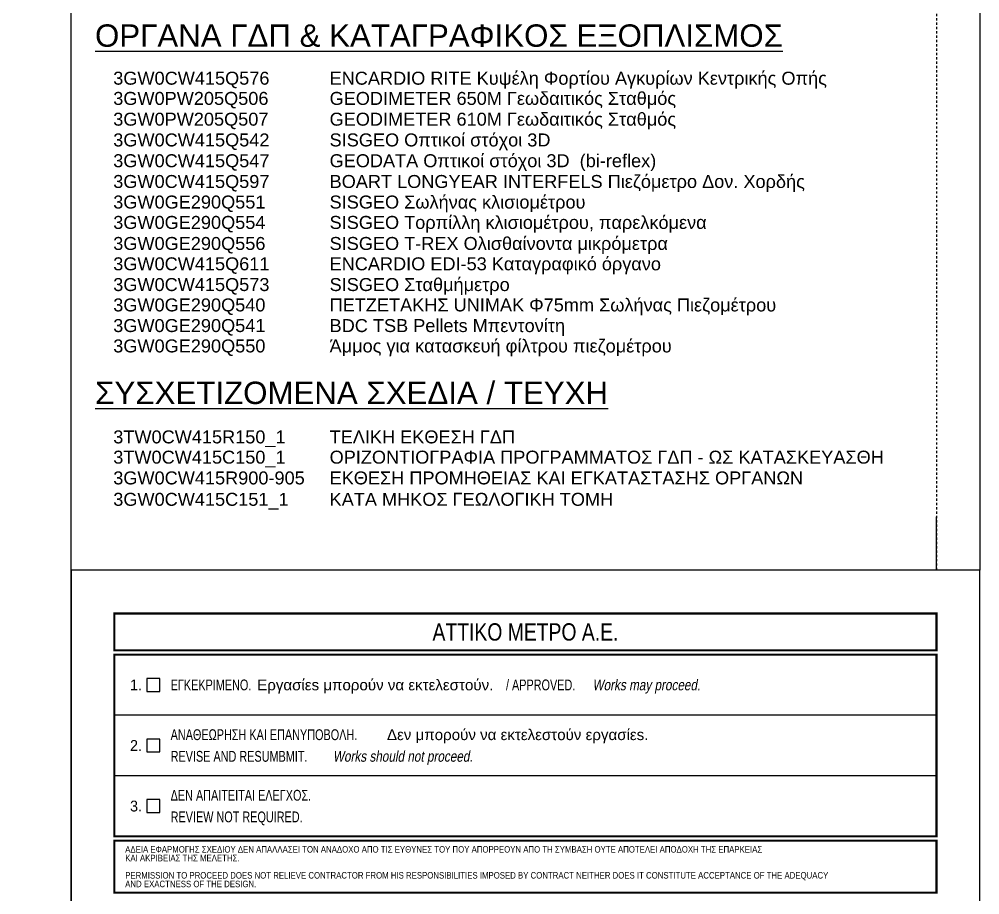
# Model space of a CAD drawing. Header units: millimetres. Extents: x 167 to 1023, y -2 to 136.
# Drawn here: x 978.74 to 1023.14, y 42.04 to 82.51 of the extents above; entities that cross this region are included whole.
import ezdxf
from ezdxf.enums import TextEntityAlignment as Align

# ---------------------------------------------------------------- set-up
doc = ezdxf.new("R2010")
doc.units = ezdxf.units.MM
doc.linetypes.add('DASHED', pattern=[0.75, 0.5, -0.25])
doc.layers.add('OTM Title + Pinakida', color=7, linetype='Continuous')
doc.styles.add('Arial Greek', font='ARIAL.TTF')
doc.styles.add('WG-COMPLEX', font='wgcompl.shx')
doc.styles.add('WG-SIMPL', font='wgsimpl.shx')

msp = doc.modelspace()

# ---------------------------------------------------------------- linework, layer by layer
at = {"color": 7, "ltscale": 0.1}
msp.add_line((1021.144, 57.035), (1021.144, 59.509), dxfattribs=at)
at = {"color": 7, "linetype": 'DASHED', "ltscale": 0.1}
msp.add_lwpolyline([(981.144, -0.365), (771.789, -0.365), (771.789, 133.548), (1021.144, 133.548), (1021.144, 57.035)], dxfattribs=at)
at = {"layer": 'OTM Title + Pinakida', "color": 7, "ltscale": 0.1}
msp.add_line((981.144, -0.365), (981.144, 133.548), dxfattribs=at)
at = {"layer": 'OTM Title + Pinakida'}
for p, q in [((1021.144, 50.335), (983.144, 50.335)), ((1021.144, 47.535), (983.144, 47.535))]:
    msp.add_line(p, q, dxfattribs=at)
at = {"layer": 'OTM Title + Pinakida', "color": 2, "ltscale": 0.1}
msp.add_lwpolyline([(981.144, -2.365), (769.789, -2.365), (769.789, 135.548), (1023.144, 135.548), (1023.144, 57.035)], dxfattribs=at)
msp.add_lwpolyline([(981.144, 57.035), (981.144, -2.365), (1023.144, -2.365), (1023.144, 57.035)], close=True, dxfattribs=at)
at = {"layer": 'OTM Title + Pinakida', "const_width": 0.1}
for points in [[(983.144, 53.335), (1021.144, 53.335), (1021.144, 55.035), (983.144, 55.035)], [(983.144, 44.735), (1021.144, 44.735), (1021.144, 53.135), (983.144, 53.135)], [(983.144, 42.135), (1021.144, 42.135), (1021.144, 44.535), (983.144, 44.535)]]:
    msp.add_lwpolyline(points, close=True, dxfattribs=at)
at = {"layer": 'OTM Title + Pinakida'}
for points in [[(984.644, 51.435), (985.244, 51.435), (985.244, 52.035), (984.644, 52.035)], [(984.644, 48.635), (985.244, 48.635), (985.244, 49.235), (984.644, 49.235)], [(984.644, 45.835), (985.244, 45.835), (985.244, 46.435), (984.644, 46.435)]]:
    msp.add_lwpolyline(points, close=True, dxfattribs=at)

# ---------------------------------------------------------------- texts
at = {"layer": 'OTM Title + Pinakida', "color": 7, "style": 'Arial Greek'}
for s, height, p in [('%%UΟΡΓΑΝΑ ΓΔΠ & ΚΑΤΑΓΡΑΦΙΚΟΣ ΕΞΟΠΛΙΣΜΟΣ', 1.03396, (982.249, 81.233)), ('3GW0CW415Q576', 0.6, (983.091, 79.479)), ('ENCARDIO RITE Κυψέλη Φορτίου Αγκυρίων Κεντρικής Οπής', 0.6, (993.091, 79.479)), ('3GW0PW205Q506', 0.6, (983.091, 78.545)), ('GEODIMETER 650M Γεωδαιτικός Σταθμός', 0.6, (993.091, 78.545)), ('3GW0PW205Q507', 0.6, (983.091, 77.585)), ('GEODIMETER 610M Γεωδαιτικός Σταθμός', 0.6, (993.091, 77.585)), ('SISGEO Οπτικοί στόχοι 3D', 0.6, (993.091, 76.625)), ('3GW0CW415Q542', 0.6, (983.091, 76.625)), ('3GW0CW415Q547', 0.6, (983.091, 75.665)), ('GEODATA Οπτικοί στόχοι 3D  (bi-reflex)', 0.6, (993.091, 75.665)), ('3GW0CW415Q597', 0.6, (983.091, 74.705)), ('BOART LONGYEAR INTERFELS Πιεζόμετρο Δον. Χορδής', 0.6, (993.091, 74.705)), ('3GW0GE290Q551', 0.6, (983.091, 73.755)), ('SISGEO Σωλήνας κλισιομέτρου', 0.6, (993.091, 73.755)), ('3GW0GE290Q554', 0.6, (983.091, 72.813)), ('SISGEO Τορπίλλη κλισιομέτρου, παρελκόμενα', 0.6, (993.091, 72.813)), ('3GW0GE290Q556', 0.6, (983.091, 71.84)), ('SISGEO T-REX Ολισθαίνοντα μικρόμετρα', 0.6, (993.091, 71.84)), ('3GW0CW415Q611', 0.6, (983.091, 70.899)), ('ENCARDIO EDΙ-53 Καταγραφικό όργανο', 0.6, (993.091, 70.899)), ('SISGEO Σταθμήμετρο', 0.6, (993.091, 69.941)), ('3GW0CW415Q573', 0.6, (983.091, 69.941)), ('3GW0GE290Q540', 0.6, (983.091, 68.999)), ('ΠΕΤΖΕΤΑΚΗΣ UNIMAK Φ75mm Σωλήνας Πιεζομέτρου', 0.6, (993.091, 68.999)), ('3GW0GE290Q541', 0.6, (983.091, 68.045)), ('BDC TSB Pellets Μπεντονίτη', 0.6, (993.091, 68.045)), ('3GW0GE290Q550', 0.6, (983.091, 67.104)), ('Άμμος για κατασκευή φίλτρου πιεζομέτρου', 0.6, (993.091, 67.104)), ('%%UΣΥΣΧΕΤΙΖΟΜΕΝΑ ΣΧΕΔΙΑ / TEYXH', 1.03396, (982.255, 64.719)), ('3TW0CW415R150_1', 0.6, (983.092, 62.899)), ('ΤΕΛΙΚΗ ΕΚΘΕΣΗ ΓΔΠ', 0.6, (993.092, 62.899)), ('3TW0CW415C150_1', 0.6, (983.092, 61.963)), ('ΟΡΙΖΟΝΤΙΟΓΡΑΦΙΑ ΠΡΟΓΡΑΜΜΑΤΟΣ ΓΔΠ - ΩΣ ΚΑΤΑΣΚΕΥΑΣΘΗ', 0.6, (993.092, 61.963)), ('3GW0CW415R900-905', 0.6, (983.092, 61.003)), ('ΕΚΘΕΣΗ ΠΡΟΜΗΘΕΙΑΣ ΚΑΙ ΕΓΚΑΤΑΣΤΑΣΗΣ ΟΡΓΑΝΩΝ', 0.6, (993.092, 61.003)), ('3GW0CW415C151_1', 0.6, (983.092, 60.014)), ('ΚΑΤΑ ΜΗΚΟΣ ΓΕΩΛΟΓΙΚΗ ΤΟΜΗ', 0.6, (993.092, 60.014))]:
    msp.add_text(s, height=height, dxfattribs=at).set_placement(p)
at = {"layer": 'OTM Title + Pinakida', "style": 'Arial Greek', "width": 0.8}
msp.add_text('ΑΤΤΙΚΟ ΜΕΤΡΟ Α.Ε.', height=0.8, dxfattribs=at).set_placement((1002.144, 54.185), align=Align.MIDDLE_CENTER)
at = {"layer": 'OTM Title + Pinakida', "style": 'WG-COMPLEX', "oblique": 360}
for s, p in [('1.', (984.144, 51.735)), ('2.', (984.144, 48.935)), ('3.', (984.144, 46.135))]:
    msp.add_text(s, height=0.5, dxfattribs=at).set_placement(p, align=Align.MIDDLE_CENTER)
at = {"layer": 'OTM Title + Pinakida', "style": 'WG-SIMPL'}
for s, height, oblique, width, p in [('ΕΓΚΕΚΡΙΜΕΝΟ.', 0.5, 360, 0.75, (985.744, 51.735)), ('/ APPROVED.', 0.5, 360, 0.75, (1001.244, 51.735)), ('Works may proceed.', 0.5, 10, 0.812341, (1005.244, 51.735)), ('ΑΝΑΘΕΩΡΗΣΗ ΚΑΙ ΕΠΑΝΥΠΟΒΟΛΗ.', 0.5, 360, 0.75, (985.744, 49.435)), ('REVISE AND RESUMBMIT.', 0.5, 360, 0.75, (985.744, 48.435)), ('Works should not proceed.', 0.5, 10, 0.812341, (993.244, 48.435)), ('ΔΕΝ ΑΠΑΙΤΕΙΤΑΙ ΕΛΕΓΧΟΣ.', 0.5, 360, 0.75, (985.744, 46.635)), ('REVIEW NOT REQUIRED.', 0.5, 360, 0.75, (985.744, 45.635)), ('ΑΔΕΙΑ ΕΦΑΡΜΟΓΗΣ ΣΧΕΔΙΟΥ ΔΕΝ ΑΠΑΛΛΑΣΕΙ ΤΟΝ ΑΝΑΔΟΧΟ ΑΠΟ ΤΙΣ ΕΥΘΥΝΕΣ ΤΟΥ ΠΟΥ ΑΠΟΡΡΕΟΥΝ ΑΠΟ ΤΗ ΣΥΜΒΑΣΗ ΟΥΤΕ ΑΠΟΤΕΛΕΙ ΑΠΟΔΟΧΗ ΤΗΣ ΕΠΑΡΚΕΙΑΣ', 0.3, 360, 0.9, (983.644, 44.135)), ('ΚΑΙ ΑΚΡΙΒΕΙΑΣ ΤΗΣ ΜΕΛΕΤΗΣ.', 0.3, 360, 0.9, (983.644, 43.735)), ('PERMISSION TO PROCEED DOES NOT RELIEVE CONTRACTOR FROM HIS RESPONSIBILITIES IMPOSED BY CONTRACT NEITHER DOES IT CONSTITUTE ACCEPTANCE OF THE ADEQUACY', 0.3, 360, 0.9, (983.644, 42.935)), ('AND EXACTNESS OF THE DESIGN.', 0.3, 360, 0.9, (983.644, 42.535))]:
    msp.add_text(s, height=height, dxfattribs=dict(at, oblique=oblique, width=width)).set_placement(p, align=Align.MIDDLE_LEFT)
at = {"layer": 'OTM Title + Pinakida', "style": 'Arial Greek'}
for s, p in [('Εργασίεs μπορούν να εκτελεστούν.', (989.744, 51.735)), ('Δεν μπορούν να εκτελεστούν εργασίεs.', (995.744, 49.435))]:
    msp.add_text(s, height=0.5, dxfattribs=at).set_placement(p, align=Align.MIDDLE_LEFT)

doc.saveas('drawing.dxf')
